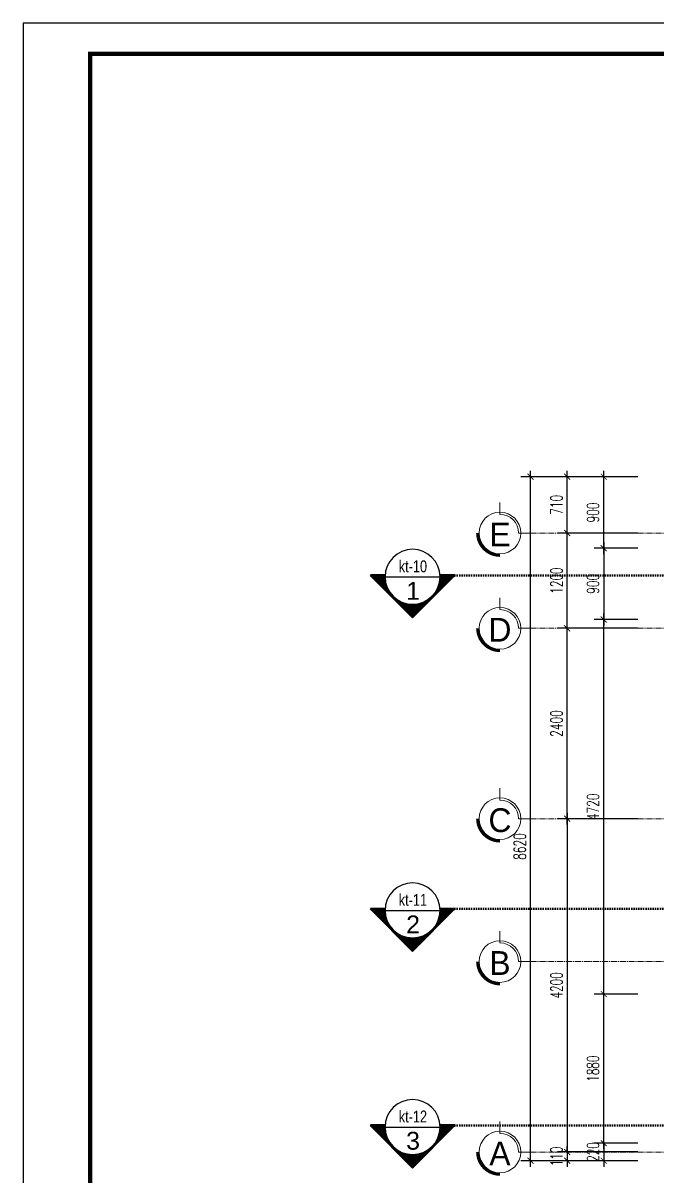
# Model space of a CAD drawing. Header units: millimetres. Extents: x -229618 to 2906, y -178063 to 96806.
# Drawn here: x -217616 to -209617, y -103362 to -88822 of the extents above; entities that cross this region are included whole.
import ezdxf
from ezdxf.enums import TextEntityAlignment as Align

# ---------------------------------------------------------------- set-up
doc = ezdxf.new("R2010")
doc.units = ezdxf.units.MM
doc.header["$LTSCALE"] = 200
doc.header["$MEASUREMENT"] = 0
doc.header["$PDMODE"] = 3
doc.header["$PDSIZE"] = 50
for name, pattern in [('ACAD_ISO07W100', [3, 0, -3]), ('CENTER2', [1.125, 0.75, -0.125, 0.125, -0.125]), ('HIDDEN2', [0.1875, 0.125, -0.0625])]:
    doc.linetypes.add(name, pattern=pattern)
doc.layers.get('0').update_dxf_attribs({"color": 95, "linetype": 'CONTINUOUS'})
doc.layers.get('DEFPOINTS').update_dxf_attribs({"linetype": 'CONTINUOUS'})
for name, color, linetype, lineweight in [('cat', 1, 'CONTINUOUS', 40), ('hatch', 250, 'CONTINUOUS', 5), ('KH cat', 2, 'HIDDEN2', 50), ('thay', 7, 'CONTINUOUS', 18), ('tim', 18, 'CENTER2', 9)]:
    doc.layers.add(name, color=color, linetype=linetype, lineweight=lineweight)
for name, color, linetype in [('DIM', 251, 'CONTINUOUS'), ('KHUNGTEN', 7, 'CONTINUOUS'), ('MANH', 9, 'CONTINUOUS'), ('TEXT', 33, 'CONTINUOUS')]:
    doc.layers.add(name, color=color, linetype=linetype)
doc.layers.add('in', color=203, linetype='CONTINUOUS', lineweight=5, plot=False)
doc.styles.add('Aria H iso', font='Vharial_0.ttf')
doc.styles.add('CHU HOA Day', font='Vharial_0.ttf')
doc.styles.add('CHUC HOA MANH', font='chhbg.shx', dxfattribs={"width": 0.8, "height": 250})
doc.styles.add('dam', font='Vhavanb_0.ttf', dxfattribs={"width": 0.9, "height": 450})
doc.styles.add('Scale', font='vnsimli.shx', dxfattribs={"width": 0.65, "bigfont": 'bigfont.shx'})
doc.dimstyles.new('Scale', dxfattribs={"dimscale": 75, "dimtxt": 2, "dimasz": 1, "dimexe": 1.6, "dimexo": 0, "dimgap": 0.8, "dimtad": 1, "dimdec": 0, "dimzin": 0, "dimdsep": 46, "dimtxsty": 'Scale', "dimblk": 'ARCHTICK', "dimcen": 0.1, "dimdle": 1, "dimclrd": 256, "dimclre": 256, "dimclrt": 3, "dimadec": 0, "dimazin": 0, "dimtfac": 1, "dimtdec": 0, "dimtix": 1, "dimtmove": 2, "dimatfit": 3, "dimldrblk": 'ARCHTICK', "dimfxl": 0, "dimtolj": 1, "dimtzin": 0, "dimarcsym": 0})

# ---------------------------------------------------------------- blocks, each defined once
blk = doc.blocks.new('KhungA3')
at = {"layer": 'DEFPOINTS', "color": 8}
blk.add_lwpolyline([(-3.74, 3.81), (416.31, 3.81), (416.31, 300.81), (-3.74, 300.81)], close=True, dxfattribs=at)
at = {"layer": 'KHUNGTEN', "color": 4, "const_width": 0.724}
blk.add_lwpolyline([(7.54, 8.99), (411.13, 8.99), (411.13, 295.64), (7.54, 295.64)], close=True, dxfattribs=at)
blk = doc.blocks.new('_ArchTick')
at = {"color": 0, "linetype": 'ByBlock', "const_width": 0.15}
blk.add_lwpolyline([(-0.5, -0.5), (0.5, 0.5)], dxfattribs=at)
blk = doc.blocks.new('*D1792')
at = {"layer": 'DEFPOINTS', "color": 0, "linetype": 'Continuous'}
for p in [(-209869, -98848), (-210761, -103048), (-209869, -103048)]:
    blk.add_point(p, dxfattribs=at)
at = {"layer": 'DIM', "linetype": 'Continuous', "lineweight": -2}
for p, q in [((-209869, -98848), (-210881, -98848)), ((-210761, -98773), (-210761, -103123)), ((-209869, -103048), (-210881, -103048))]:
    blk.add_line(p, q, dxfattribs=at)
at = {"layer": 'DIM', "linetype": 'Continuous', "lineweight": -2, "xscale": 75, "yscale": 75, "zscale": 75}
for p, rotation in [((-210761, -98848), 90), ((-210761, -103048), 270)]:
    blk.add_blockref('_ArchTick', p, dxfattribs=dict(at, rotation=rotation))
at = {"layer": 'DIM', "color": 3, "linetype": 'Continuous', "insert": (-210896, -100948), "char_height": 150, "attachment_point": 5, "rotation": 90, "style": 'Scale'}
blk.add_mtext('\\A1;4200', dxfattribs=at)
blk = doc.blocks.new('*D1793')
at = {"layer": 'DEFPOINTS', "color": 0, "linetype": 'Continuous'}
for p in [(-209869, -103048), (-210761, -103158), (-209869, -103158)]:
    blk.add_point(p, dxfattribs=at)
at = {"layer": 'DIM', "linetype": 'Continuous', "lineweight": -2}
for p, q in [((-209869, -103048), (-210881, -103048)), ((-210761, -103048), (-210761, -102973)), ((-210761, -103048), (-210761, -103158)), ((-209869, -103158), (-210881, -103158)), ((-210761, -103158), (-210761, -103233))]:
    blk.add_line(p, q, dxfattribs=at)
at = {"layer": 'DIM', "linetype": 'Continuous', "lineweight": -2, "xscale": 75, "yscale": 75, "zscale": 75}
for p, rotation in [((-210761, -103048), 270), ((-210761, -103158), 90)]:
    blk.add_blockref('_ArchTick', p, dxfattribs=dict(at, rotation=rotation))
at = {"layer": 'DIM', "color": 3, "linetype": 'Continuous', "insert": (-210896, -103103), "char_height": 150, "attachment_point": 5, "rotation": 90, "style": 'Scale'}
blk.add_mtext('\\A1;110', dxfattribs=at)
blk = doc.blocks.new('*D1794')
at = {"layer": 'DEFPOINTS', "color": 0, "linetype": 'Continuous'}
for p in [(-210761, -96448), (-209869, -96448), (-209869, -98848)]:
    blk.add_point(p, dxfattribs=at)
at = {"layer": 'DIM', "linetype": 'Continuous', "lineweight": -2}
for p, q in [((-210761, -98923), (-210761, -96373)), ((-209869, -96448), (-210881, -96448)), ((-209869, -98848), (-210881, -98848))]:
    blk.add_line(p, q, dxfattribs=at)
at = {"layer": 'DIM', "linetype": 'Continuous', "lineweight": -2, "xscale": 75, "yscale": 75, "zscale": 75}
for p, rotation in [((-210761, -96448), 90), ((-210761, -98848), 270)]:
    blk.add_blockref('_ArchTick', p, dxfattribs=dict(at, rotation=rotation))
at = {"layer": 'DIM', "color": 3, "linetype": 'Continuous', "insert": (-210896, -97648), "char_height": 150, "attachment_point": 5, "rotation": 90, "style": 'Scale'}
blk.add_mtext('\\A1;2400', dxfattribs=at)
blk = doc.blocks.new('*D1795')
at = {"layer": 'DEFPOINTS', "color": 0, "linetype": 'Continuous'}
for p in [(-210761, -95248), (-209869, -95248), (-209869, -96448)]:
    blk.add_point(p, dxfattribs=at)
at = {"layer": 'DIM', "linetype": 'Continuous', "lineweight": -2}
for p, q in [((-210761, -96523), (-210761, -95173)), ((-209869, -95248), (-210881, -95248)), ((-209869, -96448), (-210881, -96448))]:
    blk.add_line(p, q, dxfattribs=at)
at = {"layer": 'DIM', "linetype": 'Continuous', "lineweight": -2, "xscale": 75, "yscale": 75, "zscale": 75}
for p, rotation in [((-210761, -95248), 90), ((-210761, -96448), 270)]:
    blk.add_blockref('_ArchTick', p, dxfattribs=dict(at, rotation=rotation))
at = {"layer": 'DIM', "color": 3, "linetype": 'Continuous', "insert": (-210896, -95848), "char_height": 150, "attachment_point": 5, "rotation": 90, "style": 'Scale'}
blk.add_mtext('\\A1;1200', dxfattribs=at)
blk = doc.blocks.new('*D1797')
at = {"layer": 'DEFPOINTS', "color": 0, "linetype": 'Continuous'}
for p in [(-211223, -94538), (-209869, -94538), (-209869, -103158)]:
    blk.add_point(p, dxfattribs=at)
at = {"layer": 'DIM', "linetype": 'Continuous', "lineweight": -2}
for p, q in [((-211223, -103233), (-211223, -94463)), ((-209869, -94538), (-211343, -94538)), ((-209869, -103158), (-211343, -103158))]:
    blk.add_line(p, q, dxfattribs=at)
at = {"layer": 'DIM', "linetype": 'Continuous', "lineweight": -2, "xscale": 75, "yscale": 75, "zscale": 75}
for p, rotation in [((-211223, -94538), 90), ((-211223, -103158), 270)]:
    blk.add_blockref('_ArchTick', p, dxfattribs=dict(at, rotation=rotation))
at = {"layer": 'DIM', "color": 3, "linetype": 'Continuous', "insert": (-211358, -99198), "char_height": 150, "attachment_point": 5, "rotation": 90, "style": 'Scale'}
blk.add_mtext('\\A1;8620', dxfattribs=at)
blk = doc.blocks.new('tr')
at = {"layer": 'thay', "ltscale": 600}
for p, q in [((0, -200), (0, 0)), ((313, -513), (513, -513))]:
    blk.add_line(p, q, dxfattribs=at)
at = {"layer": 'thay', "ltscale": 600, "const_width": 50}
blk.add_lwpolyline([(-375, -513, 0.414214), (0, -888, 0.414214)], format="xyb", dxfattribs=at)
at = {"layer": 'thay', "ltscale": 600}
blk.add_circle((0, -513), 350, dxfattribs=at)
blk.add_arc((0, -513), 313, 0, 90, dxfattribs=at)
at = {"layer": 'TEXT', "linetype": 'Continuous', "style": 'Aria H iso'}
blk.add_attdef('A', text='', height=350, dxfattribs=at).set_placement((0, -671), align=Align.CENTER)
blk = doc.blocks.new('can')
at = {"layer": 'hatch'}
h = blk.add_hatch(dxfattribs=at)
h.set_pattern_fill('ANSI31', color=256, scale=77, style=0)
h.set_pattern_definition([(45, (-226987.2, -81426.4), (-6.80590277, 6.80590277), [])])
h.paths.add_polyline_path([(462, 0, -0.01239), (461, -23), (712, -23), (0, 689), (-712, -23), (-461, -23, -0.01239), (-462, 0, -1)])
at = {"layer": 'cat', "linetype": 'Continuous', "const_width": 49.9}
for points in [[(-461, -23), (-712, -23)], [(461, -23), (712, -23)]]:
    blk.add_lwpolyline(points, dxfattribs=at)
at = {"layer": 'MANH', "linetype": 'Continuous'}
for p in [(-712, -23), (712, -23)]:
    blk.add_line(p, (0, 689), dxfattribs=at)
at = {"layer": 'MANH'}
blk.add_line((-462, 0), (462, 0), dxfattribs=at)
blk.add_circle((0, 0), 462, dxfattribs=at)
at = {"layer": 'TEXT', "style": 'CHU HOA Day'}
blk.add_attdef('A', text='', height=300, dxfattribs=at).set_placement((9, 86), align=Align.CENTER)
at = {"layer": 'TEXT', "style": 'CHUC HOA MANH', "width": 0.65}
blk.add_attdef('KT-00', text='', height=230, dxfattribs=at).set_placement((6, -276), align=Align.CENTER)
blk = doc.blocks.new('*D2011')
at = {"layer": 'DEFPOINTS', "color": 0, "linetype": 'Continuous'}
for p in [(-210300, -101058), (-209869, -101058), (-209869, -102938)]:
    blk.add_point(p, dxfattribs=at)
at = {"layer": 'DIM', "linetype": 'Continuous', "lineweight": -2}
for p, q in [((-210300, -103013), (-210300, -100983)), ((-209869, -101058), (-210420, -101058)), ((-209869, -102938), (-210420, -102938))]:
    blk.add_line(p, q, dxfattribs=at)
at = {"layer": 'DIM', "linetype": 'Continuous', "lineweight": -2, "xscale": 75, "yscale": 75, "zscale": 75}
for p, rotation in [((-210300, -101058), 90), ((-210300, -102938), 270)]:
    blk.add_blockref('_ArchTick', p, dxfattribs=dict(at, rotation=rotation))
at = {"layer": 'DIM', "color": 3, "linetype": 'Continuous', "insert": (-210435, -101998), "char_height": 150, "attachment_point": 5, "rotation": 90, "style": 'Scale'}
blk.add_mtext('\\A1;1880', dxfattribs=at)
blk = doc.blocks.new('*D2012')
at = {"layer": 'DEFPOINTS', "color": 0, "linetype": 'Continuous'}
for p in [(-210300, -96338), (-209869, -96338), (-209869, -101058)]:
    blk.add_point(p, dxfattribs=at)
at = {"layer": 'DIM', "linetype": 'Continuous', "lineweight": -2}
for p, q in [((-209869, -96338), (-210420, -96338)), ((-210300, -101133), (-210300, -96263)), ((-209869, -101058), (-210420, -101058))]:
    blk.add_line(p, q, dxfattribs=at)
at = {"layer": 'DIM', "linetype": 'Continuous', "lineweight": -2, "xscale": 75, "yscale": 75, "zscale": 75}
for p, rotation in [((-210300, -96338), 90), ((-210300, -101058), 270)]:
    blk.add_blockref('_ArchTick', p, dxfattribs=dict(at, rotation=rotation))
at = {"layer": 'DIM', "color": 3, "linetype": 'Continuous', "insert": (-210435, -98698), "char_height": 150, "attachment_point": 5, "rotation": 90, "style": 'Scale'}
blk.add_mtext('\\A1;4720', dxfattribs=at)
blk = doc.blocks.new('*D2013')
at = {"layer": 'DEFPOINTS', "color": 0, "linetype": 'Continuous'}
for p in [(-210300, -94538), (-209869, -94538), (-209869, -95438)]:
    blk.add_point(p, dxfattribs=at)
at = {"layer": 'DIM', "linetype": 'Continuous', "lineweight": -2}
for p, q in [((-210300, -95513), (-210300, -94463)), ((-209869, -94538), (-210420, -94538)), ((-209869, -95438), (-210420, -95438))]:
    blk.add_line(p, q, dxfattribs=at)
at = {"layer": 'DIM', "linetype": 'Continuous', "lineweight": -2, "xscale": 75, "yscale": 75, "zscale": 75}
for p, rotation in [((-210300, -94538), 90), ((-210300, -95438), 270)]:
    blk.add_blockref('_ArchTick', p, dxfattribs=dict(at, rotation=rotation))
at = {"layer": 'DIM', "color": 3, "linetype": 'Continuous', "insert": (-210435, -94988), "char_height": 150, "attachment_point": 5, "rotation": 90, "style": 'Scale'}
blk.add_mtext('\\A1;900', dxfattribs=at)
blk = doc.blocks.new('*D2157')
at = {"layer": 'DEFPOINTS', "color": 0}
for p in [(-209869, -102938), (-210300, -103158), (-209869, -103158)]:
    blk.add_point(p, dxfattribs=at)
at = {"layer": 'DIM', "lineweight": -2}
for p, q in [((-209869, -102938), (-210420, -102938)), ((-210300, -102938), (-210300, -102863)), ((-210300, -102938), (-210300, -103158)), ((-209869, -103158), (-210420, -103158)), ((-210300, -103158), (-210300, -103233))]:
    blk.add_line(p, q, dxfattribs=at)
at = {"layer": 'DIM', "lineweight": -2, "xscale": 75, "yscale": 75, "zscale": 75}
for p, rotation in [((-210300, -102938), 270), ((-210300, -103158), 90)]:
    blk.add_blockref('_ArchTick', p, dxfattribs=dict(at, rotation=rotation))
at = {"layer": 'DIM', "color": 3, "insert": (-210435, -103048), "char_height": 150, "attachment_point": 5, "rotation": 90, "style": 'Scale'}
blk.add_mtext('\\A1;220', dxfattribs=at)
blk = doc.blocks.new('*D2160')
at = {"layer": 'DEFPOINTS', "color": 0}
for p in [(-209869, -95438), (-210300, -96338), (-209869, -96338)]:
    blk.add_point(p, dxfattribs=at)
at = {"layer": 'DIM', "lineweight": -2}
for p, q in [((-210300, -95363), (-210300, -96413)), ((-209869, -95438), (-210420, -95438)), ((-209869, -96338), (-210420, -96338))]:
    blk.add_line(p, q, dxfattribs=at)
at = {"layer": 'DIM', "lineweight": -2, "xscale": 75, "yscale": 75, "zscale": 75}
for p, rotation in [((-210300, -95438), 90), ((-210300, -96338), 270)]:
    blk.add_blockref('_ArchTick', p, dxfattribs=dict(at, rotation=rotation))
at = {"layer": 'DIM', "color": 3, "insert": (-210435, -95888), "char_height": 150, "attachment_point": 5, "rotation": 90, "style": 'Scale'}
blk.add_mtext('\\A1;900', dxfattribs=at)
blk = doc.blocks.new('*D2164')
at = {"layer": 'DEFPOINTS', "color": 0}
for p in [(-210761, -94538), (-209869, -94538), (-209869, -95248)]:
    blk.add_point(p, dxfattribs=at)
at = {"layer": 'DIM', "lineweight": -2}
for p, q in [((-210761, -95323), (-210761, -94463)), ((-209869, -94538), (-210881, -94538)), ((-209869, -95248), (-210881, -95248))]:
    blk.add_line(p, q, dxfattribs=at)
at = {"layer": 'DIM', "lineweight": -2, "xscale": 75, "yscale": 75, "zscale": 75}
for p, rotation in [((-210761, -94538), 90), ((-210761, -95248), 270)]:
    blk.add_blockref('_ArchTick', p, dxfattribs=dict(at, rotation=rotation))
at = {"layer": 'DIM', "color": 3, "insert": (-210896, -94893), "char_height": 150, "attachment_point": 5, "rotation": 90, "style": 'Scale'}
blk.add_mtext('\\A1;710', dxfattribs=at)

msp = doc.modelspace()

# ---------------------------------------------------------------- linework, layer by layer
at = {"layer": 'in', "linetype": 'Continuous'}
msp.add_lwpolyline([(-217616.4, -111096.6), (-186113.1, -111096.6), (-186113.1, -88821.6), (-217616.4, -88821.6)], close=True, dxfattribs=at)
at = {"layer": 'KH cat', "linetype": 'ACAD_ISO07W100', "ltscale": 0.05}
for p, q in [((-212174.8, -95782.6), (-192735.6, -95782.6)), ((-212174.8, -99985.8), (-192735.6, -99985.8)), ((-212174.8, -102716), (-192735.6, -102716))]:
    msp.add_line(p, q, dxfattribs=at)
at = {"layer": 'tim', "ltscale": 0.5}
for p, q in [((-211222.8, -95248.2), (-193365, -95248.2)), ((-211222.8, -96448.2), (-193365, -96448.2)), ((-211222.8, -98848.2), (-193365, -98848.2)), ((-211222.8, -100648.2), (-193365, -100648.2)), ((-211222.8, -103048.2), (-193365, -103048.2))]:
    msp.add_line(p, q, dxfattribs=at)

# ---------------------------------------------------------------- block references
at = {"layer": 'KHUNGTEN', "xscale": 75, "yscale": 75, "zscale": 75.00000000000009}
msp.add_blockref('KhungA3', (-217336, -111382.6), dxfattribs=at)
at = {"layer": 'MANH', "xscale": -0.75, "yscale": 0.75, "zscale": 0.75, "rotation": 270}
for p in [(-211222.8, -95248.2), (-211222.8, -96448.2), (-211222.8, -98848.2), (-211222.8, -100648.2), (-211222.8, -103048.2)]:
    msp.add_blockref('tr', p, dxfattribs=at)
at = {"layer": 'TEXT', "linetype": 'Continuous'}
ref = msp.add_blockref('can', (-212708.8, -95799.8), dxfattribs=dict(at, xscale=-0.749999999825377, yscale=0.7499999997962732, zscale=0.7499999997956535, rotation=180))
ref.add_attrib('A', '1', dxfattribs={"height": 225, "style": 'CHU HOA Day'}).set_placement((-212702.1, -96089.3), align=Align.CENTER)
ref.add_attrib('KT-00', 'kt-10', dxfattribs={"color": 3, "height": 150, "style": 'CHUC HOA MANH', "width": 0.8}).set_placement((-212704.4, -95742.5), align=Align.CENTER)
ref = msp.add_blockref('can', (-212708.8, -100003), dxfattribs=dict(at, xscale=-0.749999999825377, yscale=0.7499999997962732, zscale=0.7499999997956535, rotation=180))
ref.add_attrib('A', '2', dxfattribs={"height": 225, "style": 'CHU HOA Day'}).set_placement((-212702.1, -100292.5), align=Align.CENTER)
ref.add_attrib('KT-00', 'kt-11', dxfattribs={"color": 3, "height": 150, "style": 'CHUC HOA MANH', "width": 0.8}).set_placement((-212704.4, -99945.6), align=Align.CENTER)
ref = msp.add_blockref('can', (-212708.8, -102733.2), dxfattribs=dict(at, xscale=-0.749999999825377, yscale=0.7499999997962732, zscale=0.7499999997956535, rotation=180))
ref.add_attrib('A', '3', dxfattribs={"height": 225, "style": 'CHU HOA Day'}).set_placement((-212702.1, -103018.7), align=Align.CENTER)
ref.add_attrib('KT-00', 'kt-12', dxfattribs={"color": 3, "height": 150, "style": 'CHUC HOA MANH', "width": 0.8}).set_placement((-212704.4, -102675.9), align=Align.CENTER)

# ---------------------------------------------------------------- texts
at = {"layer": 'TEXT', "linetype": 'Continuous', "style": 'dam'}
for s, p in [('e', (-211607.7, -95266.7)), ('d', (-211607.7, -96466.7)), ('c', (-211607.7, -98866.7)), ('b', (-211607.7, -100666.7)), ('a', (-211607.7, -103066.7))]:
    msp.add_text(s, height=300, dxfattribs=at).set_placement(p, align=Align.MIDDLE)

# ---------------------------------------------------------------- dimensions: what is measured, and where the dimension line sits
at = {"layer": 'DIM', "linetype": 'Continuous'}
dim = msp.add_linear_dim(base=(-211222.8, -94538.2), p1=(-209868.8, -103158.2), p2=(-209868.8, -94538.2), angle=270, dimstyle='Scale', dxfattribs=at)
dim.commit()
dim.dimension.update_dxf_attribs({"geometry": '*D1797', "text_midpoint": (-211357.8, -99198.3), "dimtype": 160})
at = {"layer": 'DIM'}
for base, p1, p2, picture, middle in [((-210761.2, -94538.2), (-209868.8, -95248.2), (-209868.8, -94538.2), '*D2164', (-210896.2, -94893.2)), ((-210299.6, -96338.2), (-209868.8, -95438.2), (-209868.8, -96338.2), '*D2160', (-210434.6, -95888.2)), ((-210299.6, -103158.2), (-209868.8, -102938.2), (-209868.8, -103158.2), '*D2157', (-210434.6, -103048.2))]:
    dim = msp.add_linear_dim(base=base, p1=p1, p2=p2, angle=270, dimstyle='Scale', dxfattribs=at)
    dim.commit()
    dim.dimension.update_dxf_attribs({"geometry": picture, "text_midpoint": middle})
at = {"layer": 'DIM', "linetype": 'Continuous'}
for base, p1, p2, picture, middle in [((-210299.6, -94538.2), (-209868.8, -95438.2), (-209868.8, -94538.2), '*D2013', (-210434.6, -94988.2)), ((-210299.6, -96338.2), (-209868.8, -101058.2), (-209868.8, -96338.2), '*D2012', (-210434.6, -98698.2)), ((-210299.6, -101058.2), (-209868.8, -102938.2), (-209868.8, -101058.2), '*D2011', (-210434.6, -101998.2))]:
    dim = msp.add_linear_dim(base=base, p1=p1, p2=p2, angle=270, dimstyle='Scale', override={"dimfxl": 70}, dxfattribs=at)
    dim.commit()
    dim.dimension.update_dxf_attribs({"geometry": picture, "text_midpoint": middle})
for base, p1, p2, picture, middle in [((-210761.2, -95248.2), (-209868.8, -96448.2), (-209868.8, -95248.2), '*D1795', (-210896.2, -95848.2)), ((-210761.2, -96448.2), (-209868.8, -98848.2), (-209868.8, -96448.2), '*D1794', (-210896.2, -97648.2)), ((-210761.2, -103048.2), (-209868.8, -98848.2), (-209868.8, -103048.2), '*D1792', (-210896.2, -100948.2)), ((-210761.2, -103158.2), (-209868.8, -103048.2), (-209868.8, -103158.2), '*D1793', (-210896.2, -103103.2))]:
    dim = msp.add_linear_dim(base=base, p1=p1, p2=p2, angle=270, dimstyle='Scale', dxfattribs=at)
    dim.commit()
    dim.dimension.update_dxf_attribs({"geometry": picture, "text_midpoint": middle})

doc.saveas('drawing.dxf')
